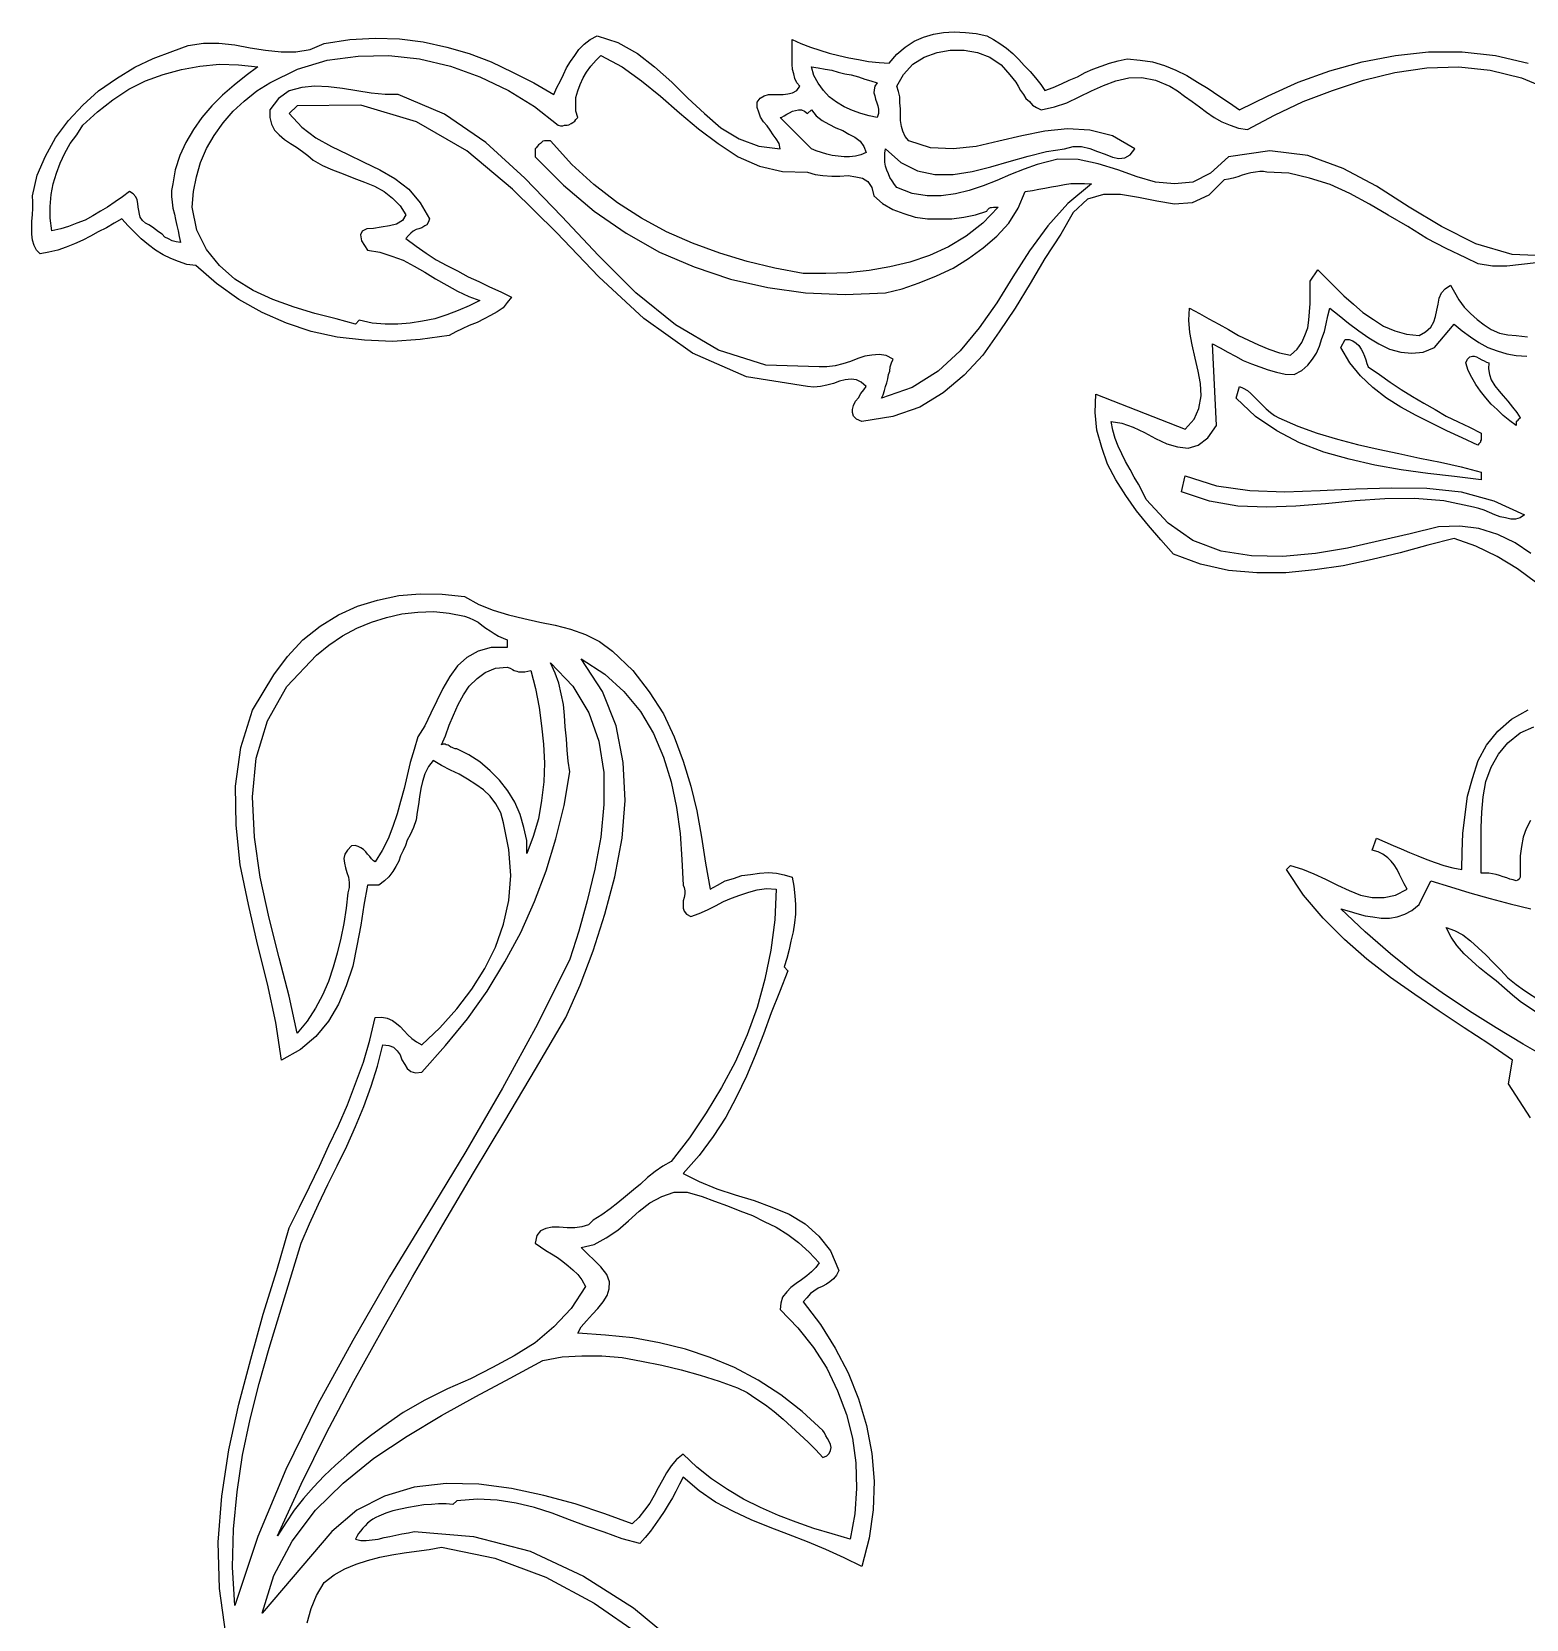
# Model space of a CAD drawing. Extents: x 0.03 to 6.91, y 0.03 to 9.06.
# Drawn here: x 0.025 to 2.549, y 6.378 to 9.059 of the extents above; entities that cross this region are included whole.
import ezdxf

# ---------------------------------------------------------------- set-up
doc = ezdxf.new("R2010")
doc.units = 0
doc.layers.add('1', color=7, linetype='Continuous')

msp = doc.modelspace()

# ---------------------------------------------------------------- linework, layer by layer
for points in [[(2.566, 8.669), (2.541, 8.666), (2.516, 8.663), (2.492, 8.663), (2.468, 8.667), (2.447, 8.677), (2.414, 8.693), (2.381, 8.71), (2.349, 8.73), (2.316, 8.749), (2.284, 8.768), (2.251, 8.786), (2.218, 8.801), (2.183, 8.812), (2.148, 8.82), (2.111, 8.822), (2.105, 8.823), (2.099, 8.823), (2.092, 8.822), (2.084, 8.821), (2.077, 8.819), (2.069, 8.817), (2.062, 8.814), (2.054, 8.812), (2.046, 8.81), (2.039, 8.809), (2.013, 8.783), (1.985, 8.77), (1.955, 8.768), (1.925, 8.773), (1.894, 8.779), (1.864, 8.784), (1.835, 8.784), (1.808, 8.776), (1.784, 8.754), (1.763, 8.717), (1.736, 8.676), (1.711, 8.634), (1.686, 8.592), (1.659, 8.552), (1.631, 8.513), (1.6, 8.479), (1.564, 8.449), (1.525, 8.425), (1.479, 8.409), (1.427, 8.401), (1.418, 8.405), (1.413, 8.41), (1.411, 8.416), (1.411, 8.421), (1.413, 8.428), (1.416, 8.435), (1.421, 8.441), (1.425, 8.448), (1.43, 8.454), (1.434, 8.46), (1.426, 8.467), (1.418, 8.471), (1.409, 8.472), (1.399, 8.471), (1.389, 8.469), (1.379, 8.465), (1.368, 8.462), (1.357, 8.46), (1.346, 8.459), (1.335, 8.46), (1.232, 8.476), (1.141, 8.516), (1.059, 8.575), (0.983, 8.645), (0.911, 8.72), (0.837, 8.793), (0.76, 8.858), (0.675, 8.907), (0.581, 8.935), (0.473, 8.934), (0.46, 8.921), (0.481, 8.898), (0.505, 8.88), (0.531, 8.865), (0.558, 8.852), (0.586, 8.839), (0.613, 8.826), (0.638, 8.811), (0.662, 8.793), (0.681, 8.77), (0.697, 8.743), (0.695, 8.738), (0.692, 8.733), (0.689, 8.731), (0.684, 8.728), (0.679, 8.726), (0.674, 8.725), (0.669, 8.722), (0.665, 8.719), (0.661, 8.715), (0.657, 8.71), (0.674, 8.697), (0.691, 8.685), (0.708, 8.674), (0.726, 8.664), (0.744, 8.655), (0.762, 8.645), (0.78, 8.637), (0.798, 8.628), (0.817, 8.62), (0.835, 8.611), (0.828, 8.602), (0.821, 8.593), (0.811, 8.586), (0.8, 8.58), (0.789, 8.574), (0.777, 8.568), (0.764, 8.563), (0.752, 8.557), (0.741, 8.552), (0.73, 8.546), (0.681, 8.539), (0.634, 8.536), (0.587, 8.538), (0.541, 8.543), (0.497, 8.553), (0.455, 8.567), (0.414, 8.585), (0.375, 8.607), (0.337, 8.634), (0.302, 8.664), (0.287, 8.666), (0.273, 8.671), (0.26, 8.676), (0.247, 8.682), (0.234, 8.69), (0.222, 8.699), (0.21, 8.709), (0.199, 8.72), (0.188, 8.731), (0.177, 8.743), (0.164, 8.736), (0.151, 8.728), (0.137, 8.721), (0.124, 8.714), (0.111, 8.707), (0.097, 8.701), (0.083, 8.695), (0.069, 8.69), (0.054, 8.687), (0.039, 8.684), (0.033, 8.69), (0.029, 8.698), (0.026, 8.707), (0.025, 8.717), (0.025, 8.728), (0.025, 8.739), (0.026, 8.75), (0.027, 8.761), (0.027, 8.772), (0.026, 8.782), (0.034, 8.817), (0.048, 8.849), (0.065, 8.88), (0.087, 8.909), (0.111, 8.935), (0.138, 8.959), (0.168, 8.98), (0.199, 8.999), (0.23, 9.014), (0.263, 9.026), (0.289, 9.036), (0.315, 9.04), (0.341, 9.04), (0.368, 9.037), (0.394, 9.032), (0.42, 9.028), (0.446, 9.025), (0.471, 9.025), (0.495, 9.029), (0.519, 9.039), (0.562, 9.046), (0.605, 9.048), (0.646, 9.047), (0.686, 9.042), (0.726, 9.033), (0.764, 9.022), (0.801, 9.008), (0.837, 8.991), (0.873, 8.973), (0.907, 8.953), (0.912, 8.965), (0.918, 8.976), (0.923, 8.987), (0.928, 8.998), (0.935, 9.009), (0.942, 9.019), (0.949, 9.029), (0.958, 9.038), (0.968, 9.046), (0.98, 9.052), (1.015, 9.041), (1.048, 9.022), (1.077, 9), (1.106, 8.974), (1.133, 8.947), (1.161, 8.921), (1.189, 8.897), (1.22, 8.878), (1.253, 8.866), (1.289, 8.861), (1.287, 8.87), (1.282, 8.878), (1.277, 8.885), (1.272, 8.893), (1.267, 8.9), (1.261, 8.907), (1.256, 8.915), (1.253, 8.923), (1.25, 8.931), (1.25, 8.94), (1.255, 8.947), (1.262, 8.951), (1.269, 8.953), (1.277, 8.953), (1.286, 8.953), (1.294, 8.953), (1.302, 8.954), (1.31, 8.956), (1.317, 8.96), (1.322, 8.967), (1.317, 8.973), (1.314, 8.98), (1.312, 8.988), (1.31, 8.995), (1.309, 9.004), (1.309, 9.012), (1.309, 9.02), (1.309, 9.029), (1.309, 9.037), (1.309, 9.046), (1.324, 9.039), (1.34, 9.033), (1.356, 9.028), (1.372, 9.023), (1.388, 9.019), (1.405, 9.015), (1.421, 9.012), (1.438, 9.009), (1.456, 9.007), (1.473, 9.006), (1.486, 9.021), (1.5, 9.033), (1.515, 9.043), (1.531, 9.05), (1.548, 9.055), (1.565, 9.058), (1.583, 9.059), (1.602, 9.058), (1.62, 9.056), (1.638, 9.052), (1.649, 9.046), (1.66, 9.039), (1.671, 9.031), (1.682, 9.022), (1.692, 9.012), (1.701, 9.002), (1.711, 8.992), (1.72, 8.981), (1.729, 8.97), (1.736, 8.96)], [(1.736, 8.96), (1.75, 8.965), (1.764, 8.971), (1.777, 8.977), (1.791, 8.983), (1.804, 8.99), (1.817, 8.996), (1.831, 9.001), (1.845, 9.006), (1.86, 9.01), (1.875, 9.013), (1.897, 9.011), (1.918, 9.008), (1.938, 9.002), (1.957, 8.994), (1.976, 8.985), (1.994, 8.974), (2.012, 8.963), (2.03, 8.951), (2.048, 8.939), (2.065, 8.927), (2.113, 8.951), (2.164, 8.974), (2.217, 8.993), (2.272, 9.008), (2.328, 9.019), (2.384, 9.025), (2.441, 9.025), (2.497, 9.019), (2.552, 9.006)], [(2.567, 8.128), (2.534, 8.152), (2.5, 8.173), (2.464, 8.19), (2.427, 8.203), (2.383, 8.192), (2.336, 8.179), (2.289, 8.168), (2.24, 8.157), (2.192, 8.15), (2.143, 8.145), (2.094, 8.145), (2.046, 8.149), (1.999, 8.16), (1.953, 8.177), (1.932, 8.201), (1.911, 8.225), (1.891, 8.25), (1.873, 8.276), (1.856, 8.302), (1.842, 8.329), (1.832, 8.357), (1.824, 8.386), (1.821, 8.416), (1.822, 8.447), (1.973, 8.388), (1.988, 8.405), (1.996, 8.423), (2, 8.444), (1.999, 8.465), (1.995, 8.486), (1.99, 8.508), (1.985, 8.53), (1.981, 8.551), (1.979, 8.572), (1.98, 8.592), (1.997, 8.583), (2.013, 8.574), (2.03, 8.565), (2.046, 8.556), (2.063, 8.546), (2.08, 8.538), (2.097, 8.53), (2.114, 8.523), (2.132, 8.517), (2.151, 8.513), (2.162, 8.523), (2.17, 8.534), (2.175, 8.546), (2.18, 8.559), (2.182, 8.572), (2.183, 8.586), (2.184, 8.6), (2.184, 8.613), (2.184, 8.626), (2.184, 8.638), (2.197, 8.657), (2.211, 8.643), (2.226, 8.628), (2.241, 8.613), (2.257, 8.599), (2.273, 8.585), (2.291, 8.573), (2.308, 8.562), (2.327, 8.554), (2.347, 8.548), (2.368, 8.546), (2.379, 8.552), (2.388, 8.56), (2.393, 8.569), (2.396, 8.578), (2.398, 8.589), (2.4, 8.599), (2.402, 8.609), (2.406, 8.618), (2.412, 8.625), (2.421, 8.631), (2.428, 8.619), (2.435, 8.606), (2.444, 8.594), (2.455, 8.583), (2.466, 8.573), (2.478, 8.564), (2.49, 8.556), (2.504, 8.55), (2.518, 8.547), (2.532, 8.546), (2.551, 8.544)], [(2.282, 8.493), (2.301, 8.48), (2.319, 8.467), (2.338, 8.455), (2.357, 8.443), (2.376, 8.432), (2.395, 8.421), (2.414, 8.41), (2.434, 8.4), (2.453, 8.391), (2.473, 8.381), (2.473, 8.378), (2.473, 8.375), (2.473, 8.373), (2.473, 8.37), (2.472, 8.368), (2.472, 8.366), (2.47, 8.364), (2.469, 8.363), (2.467, 8.361), (2.441, 8.373), (2.415, 8.385), (2.389, 8.398), (2.363, 8.411), (2.337, 8.425), (2.313, 8.44), (2.29, 8.458), (2.269, 8.478), (2.251, 8.5), (2.236, 8.526), (2.243, 8.539), (2.25, 8.539), (2.256, 8.537), (2.262, 8.533), (2.266, 8.529), (2.27, 8.523), (2.273, 8.518), (2.276, 8.511), (2.278, 8.505), (2.28, 8.499), (2.282, 8.493)], [(2.486, 8.5), (2.485, 8.49), (2.487, 8.48), (2.49, 8.471), (2.496, 8.461), (2.503, 8.452), (2.51, 8.444), (2.518, 8.435), (2.526, 8.425), (2.533, 8.416), (2.539, 8.407), (2.538, 8.406), (2.536, 8.405), (2.535, 8.403), (2.534, 8.402), (2.532, 8.4), (2.532, 8.398), (2.532, 8.396), (2.532, 8.394), (2.521, 8.402), (2.51, 8.411), (2.5, 8.421), (2.49, 8.43), (2.481, 8.441), (2.472, 8.452), (2.464, 8.463), (2.457, 8.475), (2.451, 8.487), (2.447, 8.5), (2.45, 8.506), (2.454, 8.51), (2.458, 8.511), (2.461, 8.511), (2.465, 8.51), (2.469, 8.508), (2.474, 8.505), (2.478, 8.503), (2.482, 8.501), (2.486, 8.5)], [(2.131, 8.407), (2.163, 8.393), (2.196, 8.381), (2.23, 8.371), (2.264, 8.362), (2.299, 8.354), (2.334, 8.347), (2.369, 8.339), (2.404, 8.332), (2.439, 8.324), (2.473, 8.315), (2.473, 8.302), (2.428, 8.308), (2.383, 8.313), (2.338, 8.319), (2.293, 8.327), (2.25, 8.337), (2.207, 8.349), (2.166, 8.365), (2.128, 8.385), (2.092, 8.409), (2.059, 8.44), (2.065, 8.46), (2.071, 8.457), (2.078, 8.453), (2.084, 8.448), (2.09, 8.442), (2.097, 8.435), (2.103, 8.429), (2.11, 8.422), (2.117, 8.416), (2.124, 8.411), (2.131, 8.407)], [(2.546, 8.243), (2.539, 8.238), (2.531, 8.236), (2.523, 8.236), (2.514, 8.238), (2.505, 8.24), (2.496, 8.243), (2.487, 8.247), (2.478, 8.251), (2.469, 8.254), (2.46, 8.256), (2.41, 8.267), (2.361, 8.271), (2.31, 8.27), (2.26, 8.267), (2.21, 8.262), (2.16, 8.258), (2.111, 8.256), (2.062, 8.258), (2.014, 8.266), (1.967, 8.282), (1.973, 8.309), (2.026, 8.292), (2.082, 8.284), (2.141, 8.282), (2.201, 8.284), (2.261, 8.287), (2.321, 8.289), (2.381, 8.288), (2.439, 8.282), (2.494, 8.267), (2.546, 8.243)], [(0.353, 6.353), (0.342, 6.43), (0.34, 6.508), (0.346, 6.586), (0.358, 6.664), (0.375, 6.741), (0.395, 6.817), (0.416, 6.893), (0.439, 6.967), (0.46, 7.039), (0.477, 7.074), (0.494, 7.108), (0.511, 7.143), (0.527, 7.178), (0.543, 7.212), (0.558, 7.247), (0.572, 7.283), (0.585, 7.319), (0.596, 7.356), (0.605, 7.394), (0.616, 7.395), (0.625, 7.393), (0.634, 7.389), (0.641, 7.384), (0.647, 7.379), (0.654, 7.372), (0.66, 7.365), (0.667, 7.359), (0.675, 7.353), (0.684, 7.348), (0.714, 7.377), (0.743, 7.409), (0.768, 7.442), (0.79, 7.477), (0.808, 7.513), (0.822, 7.552), (0.831, 7.592), (0.834, 7.634), (0.831, 7.678), (0.822, 7.723), (0.817, 7.74), (0.809, 7.755), (0.799, 7.768), (0.788, 7.779), (0.775, 7.788), (0.761, 7.797), (0.747, 7.805), (0.732, 7.812), (0.717, 7.82), (0.703, 7.828), (0.695, 7.818), (0.689, 7.806), (0.685, 7.793), (0.682, 7.781), (0.68, 7.767), (0.678, 7.754), (0.676, 7.741), (0.674, 7.728), (0.67, 7.715), (0.664, 7.703), (0.659, 7.694), (0.656, 7.685), (0.652, 7.676), (0.648, 7.667), (0.645, 7.658), (0.64, 7.649), (0.635, 7.641), (0.628, 7.632), (0.621, 7.625), (0.611, 7.618), (0.592, 7.618), (0.586, 7.584), (0.581, 7.55), (0.574, 7.515), (0.567, 7.481), (0.556, 7.448), (0.543, 7.417), (0.526, 7.388), (0.505, 7.362), (0.479, 7.34), (0.447, 7.322), (0.437, 7.386), (0.423, 7.451), (0.406, 7.518), (0.391, 7.585), (0.377, 7.652), (0.37, 7.719), (0.369, 7.785), (0.378, 7.85), (0.398, 7.913), (0.434, 7.973), (0.457, 8.004), (0.483, 8.032), (0.512, 8.055), (0.543, 8.074), (0.575, 8.089), (0.609, 8.099), (0.645, 8.107), (0.681, 8.11), (0.718, 8.109), (0.756, 8.105), (0.78, 8.092), (0.804, 8.082), (0.83, 8.074), (0.856, 8.068), (0.883, 8.062), (0.909, 8.057), (0.935, 8.05), (0.96, 8.041), (0.984, 8.029), (1.006, 8.013)], [(1.006, 8.013), (1.04, 7.98), (1.068, 7.944), (1.092, 7.907), (1.11, 7.868), (1.125, 7.827), (1.138, 7.785), (1.148, 7.743), (1.156, 7.699), (1.163, 7.655), (1.171, 7.611), (1.183, 7.618), (1.196, 7.625), (1.21, 7.629), (1.224, 7.634), (1.239, 7.636), (1.254, 7.638), (1.269, 7.639), (1.283, 7.638), (1.296, 7.635), (1.309, 7.631), (1.312, 7.616), (1.314, 7.6), (1.315, 7.585), (1.315, 7.569), (1.313, 7.554), (1.311, 7.539), (1.307, 7.523), (1.304, 7.509), (1.3, 7.494), (1.296, 7.48), (1.302, 7.473), (1.288, 7.437), (1.274, 7.402), (1.261, 7.366), (1.247, 7.33), (1.232, 7.295), (1.215, 7.26), (1.197, 7.226), (1.176, 7.193), (1.152, 7.161), (1.125, 7.131), (1.152, 7.117), (1.182, 7.105), (1.213, 7.095), (1.245, 7.085), (1.275, 7.074), (1.304, 7.062), (1.331, 7.046), (1.354, 7.025), (1.374, 7), (1.388, 6.967), (1.384, 6.959), (1.379, 6.953), (1.373, 6.948), (1.367, 6.944), (1.36, 6.94), (1.353, 6.937), (1.346, 6.932), (1.34, 6.928), (1.334, 6.921), (1.328, 6.914), (1.357, 6.876), (1.382, 6.836), (1.404, 6.794), (1.421, 6.75), (1.435, 6.705), (1.444, 6.658), (1.448, 6.611), (1.446, 6.563), (1.439, 6.515), (1.427, 6.467), (1.397, 6.482), (1.366, 6.496), (1.335, 6.509), (1.303, 6.521), (1.272, 6.533), (1.24, 6.546), (1.21, 6.56), (1.18, 6.576), (1.152, 6.595), (1.125, 6.618), (1.119, 6.606), (1.113, 6.594), (1.107, 6.583), (1.1, 6.571), (1.093, 6.56), (1.086, 6.549), (1.078, 6.538), (1.07, 6.527), (1.061, 6.516), (1.052, 6.506), (1.022, 6.514), (0.992, 6.525), (0.962, 6.535), (0.933, 6.546), (0.904, 6.557), (0.874, 6.567), (0.843, 6.574), (0.811, 6.579), (0.778, 6.581), (0.743, 6.578), (0.736, 6.572), (0.725, 6.573), (0.712, 6.573), (0.7, 6.572), (0.687, 6.571), (0.674, 6.569), (0.661, 6.567), (0.648, 6.564), (0.635, 6.561), (0.623, 6.557), (0.611, 6.552), (0.606, 6.55), (0.601, 6.547), (0.597, 6.544), (0.592, 6.54), (0.588, 6.536), (0.584, 6.532), (0.58, 6.527), (0.577, 6.523), (0.574, 6.518), (0.572, 6.513), (0.581, 6.511), (0.59, 6.511), (0.6, 6.512), (0.61, 6.513), (0.62, 6.516), (0.63, 6.518), (0.64, 6.52), (0.65, 6.522), (0.661, 6.524), (0.671, 6.526), (0.771, 6.518), (0.867, 6.493), (0.957, 6.451), (1.041, 6.397), (1.12, 6.332)], [(2.556, 7.225), (2.519, 7.282), (2.526, 7.322), (2.486, 7.35), (2.444, 7.377), (2.402, 7.405), (2.361, 7.433), (2.32, 7.462), (2.28, 7.493), (2.242, 7.526), (2.206, 7.562), (2.173, 7.601), (2.144, 7.644), (2.151, 7.651), (2.171, 7.645), (2.19, 7.637), (2.21, 7.628), (2.23, 7.618), (2.25, 7.609), (2.269, 7.601), (2.289, 7.597), (2.309, 7.597), (2.328, 7.601), (2.348, 7.611), (2.343, 7.62), (2.339, 7.628), (2.335, 7.636), (2.331, 7.644), (2.326, 7.652), (2.321, 7.658), (2.315, 7.664), (2.307, 7.67), (2.299, 7.674), (2.289, 7.677), (2.296, 7.697), (2.31, 7.691), (2.324, 7.685), (2.338, 7.679), (2.352, 7.673), (2.366, 7.667), (2.381, 7.661), (2.395, 7.656), (2.41, 7.651), (2.425, 7.647), (2.44, 7.644), (2.441, 7.674), (2.442, 7.705), (2.446, 7.737), (2.45, 7.768), (2.458, 7.798), (2.468, 7.828), (2.482, 7.854), (2.501, 7.878), (2.524, 7.898), (2.552, 7.914)], [(2.594, 7.384), (2.539, 7.421), (2.526, 7.432), (2.512, 7.444), (2.498, 7.456), (2.484, 7.467), (2.47, 7.478), (2.457, 7.49), (2.444, 7.502), (2.432, 7.516), (2.422, 7.53), (2.414, 7.546), (2.428, 7.541), (2.442, 7.534), (2.455, 7.524), (2.468, 7.512), (2.481, 7.5), (2.493, 7.487), (2.506, 7.474), (2.518, 7.461), (2.532, 7.45), (2.546, 7.44)], [(2.546, 7.44), (2.601, 7.404)]]:
    msp.add_lwpolyline(points)
at = {"layer": '1'}
for points in [[(0.914, 8.901), (0.918, 8.9), (0.922, 8.9), (0.925, 8.901), (0.929, 8.901), (0.932, 8.902), (0.936, 8.904), (0.939, 8.906), (0.942, 8.908), (0.944, 8.911), (0.947, 8.914), (0.944, 8.925), (0.944, 8.937), (0.944, 8.948), (0.947, 8.959), (0.951, 8.97), (0.956, 8.981), (0.962, 8.991), (0.969, 9.001), (0.978, 9.011), (0.986, 9.019), (1.022, 9), (1.055, 8.976), (1.087, 8.95), (1.119, 8.922), (1.151, 8.895), (1.184, 8.87), (1.218, 8.848), (1.254, 8.832), (1.293, 8.823), (1.335, 8.822), (1.348, 8.818), (1.361, 8.816), (1.376, 8.815), (1.39, 8.815), (1.404, 8.816), (1.417, 8.814), (1.428, 8.812), (1.437, 8.806), (1.444, 8.796), (1.447, 8.782), (1.462, 8.769), (1.479, 8.759), (1.498, 8.752), (1.517, 8.746), (1.538, 8.743), (1.558, 8.743), (1.579, 8.743), (1.599, 8.746), (1.619, 8.75), (1.638, 8.756), (1.639, 8.758), (1.641, 8.76), (1.642, 8.761), (1.644, 8.762), (1.646, 8.762), (1.649, 8.763), (1.652, 8.763), (1.655, 8.763), (1.657, 8.763), (1.631, 8.736), (1.603, 8.714), (1.573, 8.696), (1.541, 8.681), (1.508, 8.67), (1.474, 8.662), (1.439, 8.656), (1.403, 8.652), (1.366, 8.651), (1.328, 8.651), (1.28, 8.66), (1.233, 8.671), (1.187, 8.685), (1.141, 8.702), (1.097, 8.721), (1.055, 8.744), (1.014, 8.77), (0.974, 8.801), (0.937, 8.835), (0.901, 8.875), (0.897, 8.875), (0.894, 8.875), (0.891, 8.875), (0.888, 8.874), (0.886, 8.872), (0.884, 8.87), (0.881, 8.868), (0.879, 8.866), (0.877, 8.863), (0.875, 8.861), (0.875, 8.848), (0.923, 8.8), (0.975, 8.756), (1.029, 8.719), (1.085, 8.687), (1.144, 8.662), (1.205, 8.641), (1.268, 8.627), (1.332, 8.618), (1.399, 8.615), (1.467, 8.618), (1.495, 8.625), (1.524, 8.635), (1.553, 8.647), (1.581, 8.66), (1.607, 8.676), (1.632, 8.694), (1.655, 8.714), (1.675, 8.736), (1.691, 8.761), (1.703, 8.789), (1.715, 8.791), (1.726, 8.793), (1.736, 8.795), (1.747, 8.797), (1.758, 8.799), (1.769, 8.801), (1.78, 8.803), (1.791, 8.803), (1.803, 8.803), (1.815, 8.802), (1.775, 8.769), (1.741, 8.731), (1.71, 8.689), (1.682, 8.645), (1.655, 8.601), (1.625, 8.559), (1.593, 8.52), (1.556, 8.486), (1.512, 8.458), (1.46, 8.44), (1.463, 8.446), (1.465, 8.453), (1.467, 8.46), (1.469, 8.466), (1.471, 8.473), (1.472, 8.48), (1.474, 8.486), (1.475, 8.493), (1.477, 8.5), (1.48, 8.506), (1.468, 8.512), (1.456, 8.514), (1.444, 8.513), (1.432, 8.511), (1.42, 8.507), (1.408, 8.502), (1.395, 8.498), (1.382, 8.495), (1.368, 8.493), (1.355, 8.493), (1.265, 8.496), (1.185, 8.521), (1.112, 8.564), (1.045, 8.618), (0.982, 8.681), (0.92, 8.747), (0.858, 8.812), (0.792, 8.872), (0.722, 8.92), (0.644, 8.953), (0.622, 8.953), (0.598, 8.955), (0.574, 8.959), (0.55, 8.963), (0.526, 8.966), (0.503, 8.967), (0.481, 8.965), (0.46, 8.959), (0.442, 8.946), (0.427, 8.927), (0.427, 8.914), (0.43, 8.903), (0.435, 8.893), (0.443, 8.885), (0.452, 8.877), (0.462, 8.87), (0.472, 8.864), (0.482, 8.857), (0.491, 8.85), (0.5, 8.842), (0.516, 8.833), (0.533, 8.826), (0.551, 8.819), (0.569, 8.812), (0.587, 8.805), (0.604, 8.798), (0.62, 8.789), (0.634, 8.778), (0.647, 8.765), (0.657, 8.75), (0.651, 8.74), (0.641, 8.734), (0.629, 8.731), (0.615, 8.729), (0.602, 8.727), (0.591, 8.726), (0.583, 8.722), (0.58, 8.716), (0.582, 8.706), (0.592, 8.69), (0.613, 8.687), (0.633, 8.68), (0.652, 8.673), (0.671, 8.663), (0.689, 8.653), (0.707, 8.642), (0.726, 8.631), (0.744, 8.621), (0.763, 8.612), (0.782, 8.605), (0.764, 8.596), (0.745, 8.588), (0.726, 8.581), (0.706, 8.574), (0.685, 8.57), (0.664, 8.567), (0.643, 8.565), (0.622, 8.565), (0.6, 8.567), (0.578, 8.572), (0.572, 8.565), (0.539, 8.574), (0.503, 8.583), (0.468, 8.594), (0.432, 8.607), (0.399, 8.622), (0.368, 8.641), (0.342, 8.664), (0.32, 8.691), (0.304, 8.724), (0.296, 8.763), (0.298, 8.789), (0.303, 8.814), (0.31, 8.838), (0.32, 8.862), (0.333, 8.884), (0.348, 8.905), (0.365, 8.925), (0.384, 8.942), (0.405, 8.959), (0.427, 8.973), (0.474, 8.996), (0.524, 9.011), (0.576, 9.018), (0.628, 9.019), (0.68, 9.013), (0.732, 9.001), (0.782, 8.983), (0.83, 8.96), (0.874, 8.933), (0.914, 8.901)], [(2.591, 8.68), (2.525, 8.683), (2.464, 8.701), (2.406, 8.73), (2.351, 8.763), (2.296, 8.798), (2.24, 8.828), (2.18, 8.85), (2.116, 8.858), (2.046, 8.848), (2.016, 8.82), (1.986, 8.805), (1.955, 8.802), (1.923, 8.805), (1.892, 8.814), (1.859, 8.826), (1.826, 8.836), (1.792, 8.843), (1.758, 8.844), (1.723, 8.835), (1.701, 8.827), (1.678, 8.818), (1.655, 8.808), (1.632, 8.799), (1.608, 8.791), (1.585, 8.785), (1.561, 8.782), (1.537, 8.782), (1.512, 8.786), (1.486, 8.796), (1.482, 8.801), (1.478, 8.807), (1.474, 8.813), (1.472, 8.819), (1.469, 8.825), (1.467, 8.832), (1.466, 8.839), (1.466, 8.846), (1.466, 8.854), (1.467, 8.861), (1.493, 8.838), (1.521, 8.824), (1.55, 8.818), (1.581, 8.818), (1.613, 8.823), (1.645, 8.831), (1.676, 8.84), (1.708, 8.849), (1.739, 8.857), (1.769, 8.861), (1.784, 8.865), (1.798, 8.865), (1.812, 8.862), (1.825, 8.857), (1.838, 8.852), (1.85, 8.847), (1.861, 8.845), (1.871, 8.846), (1.88, 8.851), (1.888, 8.861), (1.85, 8.883), (1.812, 8.893), (1.774, 8.895), (1.736, 8.891), (1.697, 8.883), (1.658, 8.874), (1.62, 8.865), (1.581, 8.861), (1.543, 8.863), (1.506, 8.875), (1.5, 8.882), (1.496, 8.891), (1.494, 8.899), (1.492, 8.909), (1.492, 8.918), (1.492, 8.929), (1.491, 8.939), (1.491, 8.949), (1.489, 8.958), (1.486, 8.967), (1.497, 8.987), (1.513, 9.004), (1.532, 9.016), (1.554, 9.024), (1.576, 9.028), (1.6, 9.028), (1.622, 9.024), (1.643, 9.016), (1.662, 9.003), (1.677, 8.986)], [(0.407, 9), (0.387, 8.985), (0.367, 8.969), (0.347, 8.952), (0.329, 8.934), (0.312, 8.914), (0.298, 8.894), (0.285, 8.872), (0.275, 8.85), (0.267, 8.826), (0.263, 8.802), (0.261, 8.791), (0.261, 8.781), (0.262, 8.771), (0.263, 8.761), (0.266, 8.751), (0.268, 8.742), (0.27, 8.732), (0.272, 8.723), (0.274, 8.713), (0.276, 8.703), (0.269, 8.704), (0.262, 8.706), (0.256, 8.709), (0.25, 8.712), (0.245, 8.717), (0.239, 8.721), (0.234, 8.725), (0.229, 8.729), (0.223, 8.733), (0.217, 8.736), (0.212, 8.74), (0.208, 8.746), (0.207, 8.751), (0.206, 8.757), (0.205, 8.763), (0.204, 8.769), (0.203, 8.775), (0.201, 8.78), (0.196, 8.785), (0.19, 8.789), (0.178, 8.78), (0.166, 8.772), (0.153, 8.763), (0.141, 8.756), (0.128, 8.748), (0.115, 8.741), (0.101, 8.736), (0.087, 8.73), (0.074, 8.726), (0.059, 8.723), (0.056, 8.744), (0.056, 8.764), (0.058, 8.784), (0.061, 8.802), (0.067, 8.82), (0.073, 8.837), (0.081, 8.854), (0.09, 8.87), (0.101, 8.885), (0.111, 8.901), (0.136, 8.924), (0.162, 8.944), (0.189, 8.962), (0.217, 8.976), (0.247, 8.987), (0.278, 8.995), (0.309, 9.001), (0.342, 9.004), (0.374, 9.003), (0.407, 9)], [(1.453, 8.973), (1.449, 8.967), (1.448, 8.961), (1.447, 8.956), (1.449, 8.951), (1.45, 8.945), (1.452, 8.939), (1.454, 8.934), (1.455, 8.928), (1.455, 8.921), (1.453, 8.914), (1.439, 8.917), (1.425, 8.921), (1.411, 8.926), (1.397, 8.932), (1.384, 8.94), (1.372, 8.949), (1.362, 8.96), (1.353, 8.972), (1.346, 8.985), (1.342, 9), (1.353, 8.998), (1.365, 8.996), (1.376, 8.994), (1.387, 8.991), (1.398, 8.988), (1.409, 8.986), (1.421, 8.983), (1.432, 8.979), (1.442, 8.976), (1.453, 8.973)], [(1.677, 8.986), (1.682, 8.98), (1.687, 8.974), (1.691, 8.967), (1.695, 8.96), (1.7, 8.953), (1.704, 8.946), (1.71, 8.941), (1.715, 8.935), (1.722, 8.931), (1.73, 8.927), (1.752, 8.932), (1.773, 8.939), (1.794, 8.949), (1.815, 8.959), (1.835, 8.968), (1.856, 8.976), (1.878, 8.981), (1.9, 8.982), (1.923, 8.977), (1.947, 8.967), (1.96, 8.959), (1.972, 8.95), (1.985, 8.941), (1.997, 8.932), (2.009, 8.923), (2.022, 8.914), (2.035, 8.907), (2.049, 8.901), (2.063, 8.896), (2.078, 8.894), (2.124, 8.918), (2.172, 8.941), (2.222, 8.96), (2.274, 8.977), (2.327, 8.99), (2.381, 8.998), (2.435, 9), (2.488, 8.994), (2.541, 8.981), (2.592, 8.96)], [(1.335, 8.921), (1.342, 8.927), (1.35, 8.917), (1.36, 8.909), (1.371, 8.903), (1.383, 8.897), (1.395, 8.892), (1.405, 8.886), (1.415, 8.881), (1.424, 8.874), (1.43, 8.865), (1.434, 8.855), (1.425, 8.851), (1.416, 8.849), (1.406, 8.848), (1.397, 8.848), (1.387, 8.849), (1.377, 8.85), (1.368, 8.852), (1.359, 8.855), (1.35, 8.858), (1.342, 8.861), (1.289, 8.914), (1.292, 8.915), (1.296, 8.917), (1.3, 8.92), (1.305, 8.922), (1.31, 8.925), (1.315, 8.926), (1.32, 8.927), (1.325, 8.927), (1.33, 8.925), (1.335, 8.921)], [(2.557, 8.178), (2.53, 8.196), (2.501, 8.21), (2.469, 8.22), (2.437, 8.224), (2.401, 8.223), (2.353, 8.211), (2.301, 8.199), (2.247, 8.187), (2.193, 8.178), (2.138, 8.173), (2.085, 8.174), (2.034, 8.182), (1.986, 8.2), (1.944, 8.229), (1.907, 8.269), (1.901, 8.282), (1.894, 8.295), (1.887, 8.307), (1.88, 8.32), (1.872, 8.333), (1.866, 8.346), (1.86, 8.359), (1.855, 8.372), (1.851, 8.386), (1.848, 8.401), (1.866, 8.398), (1.885, 8.391), (1.904, 8.382), (1.923, 8.372), (1.942, 8.363), (1.96, 8.358), (1.978, 8.356), (1.995, 8.361), (2.011, 8.373), (2.026, 8.394), (2.019, 8.532), (2.032, 8.525), (2.045, 8.518), (2.058, 8.511), (2.071, 8.504), (2.085, 8.498), (2.099, 8.493), (2.113, 8.488), (2.127, 8.484), (2.142, 8.481), (2.157, 8.48), (2.17, 8.487), (2.18, 8.496), (2.188, 8.506), (2.195, 8.516), (2.2, 8.528), (2.204, 8.541), (2.208, 8.553), (2.211, 8.566), (2.214, 8.579), (2.217, 8.592), (2.233, 8.58), (2.249, 8.567), (2.266, 8.554), (2.283, 8.542), (2.3, 8.532), (2.318, 8.523), (2.337, 8.518), (2.356, 8.516), (2.375, 8.518), (2.394, 8.526), (2.427, 8.565), (2.441, 8.554), (2.455, 8.544), (2.469, 8.534), (2.484, 8.526), (2.5, 8.52), (2.516, 8.515), (2.532, 8.512), (2.55, 8.511)], [(0.828, 8.032), (0.828, 8.019), (0.801, 8.019), (0.779, 8.013), (0.76, 8.002), (0.744, 7.988), (0.731, 7.97), (0.719, 7.95), (0.709, 7.929), (0.699, 7.908), (0.689, 7.887), (0.677, 7.868), (0.671, 7.847), (0.664, 7.825), (0.659, 7.803), (0.654, 7.781), (0.648, 7.759), (0.642, 7.738), (0.635, 7.717), (0.627, 7.696), (0.617, 7.676), (0.605, 7.657), (0.602, 7.659), (0.599, 7.662), (0.596, 7.666), (0.592, 7.67), (0.589, 7.674), (0.585, 7.678), (0.581, 7.681), (0.576, 7.683), (0.571, 7.685), (0.565, 7.684), (0.558, 7.677), (0.554, 7.67), (0.552, 7.663), (0.553, 7.655), (0.555, 7.647), (0.557, 7.639), (0.56, 7.631), (0.561, 7.622), (0.561, 7.614), (0.559, 7.605), (0.556, 7.579), (0.552, 7.553), (0.547, 7.528), (0.541, 7.503), (0.534, 7.479), (0.526, 7.455), (0.516, 7.432), (0.504, 7.41), (0.49, 7.388), (0.473, 7.368), (0.46, 7.43), (0.443, 7.495), (0.426, 7.562), (0.411, 7.631), (0.401, 7.699), (0.398, 7.767), (0.404, 7.832), (0.423, 7.895), (0.456, 7.953), (0.506, 8.006), (0.527, 8.023), (0.55, 8.039), (0.574, 8.052), (0.599, 8.062), (0.624, 8.07), (0.65, 8.076), (0.677, 8.079), (0.704, 8.08), (0.73, 8.077), (0.756, 8.072), (0.764, 8.069), (0.771, 8.066), (0.779, 8.062), (0.785, 8.057), (0.792, 8.052), (0.799, 8.047), (0.806, 8.043), (0.813, 8.038), (0.821, 8.035), (0.828, 8.032)], [(0.934, 7.493), (0.879, 7.383), (0.82, 7.275), (0.758, 7.168), (0.694, 7.062), (0.629, 6.956), (0.567, 6.849), (0.508, 6.741), (0.454, 6.631), (0.407, 6.518), (0.368, 6.401), (0.364, 6.466), (0.366, 6.53), (0.372, 6.593), (0.381, 6.655), (0.394, 6.716), (0.409, 6.776), (0.426, 6.836), (0.444, 6.895), (0.462, 6.954), (0.48, 7.013), (0.494, 7.046), (0.509, 7.079), (0.525, 7.112), (0.541, 7.144), (0.557, 7.177), (0.572, 7.21), (0.586, 7.244), (0.598, 7.278), (0.609, 7.312), (0.618, 7.348), (0.628, 7.347), (0.636, 7.344), (0.642, 7.338), (0.647, 7.331), (0.65, 7.323), (0.655, 7.315), (0.659, 7.308), (0.665, 7.303), (0.673, 7.301), (0.684, 7.302), (0.724, 7.347), (0.761, 7.392), (0.794, 7.439), (0.824, 7.488), (0.851, 7.538), (0.874, 7.59), (0.894, 7.642), (0.91, 7.696), (0.924, 7.752), (0.934, 7.809), (0.931, 7.827), (0.929, 7.846), (0.928, 7.865), (0.926, 7.885), (0.925, 7.904), (0.923, 7.923), (0.919, 7.941), (0.915, 7.959), (0.909, 7.976), (0.901, 7.993), (0.939, 7.954), (0.966, 7.909), (0.983, 7.861), (0.991, 7.808), (0.991, 7.754), (0.986, 7.699), (0.976, 7.645), (0.963, 7.591), (0.949, 7.54), (0.934, 7.493)], [(1.125, 7.618), (1.127, 7.614), (1.128, 7.608), (1.128, 7.603), (1.127, 7.597), (1.125, 7.591), (1.125, 7.585), (1.125, 7.579), (1.127, 7.574), (1.131, 7.569), (1.138, 7.565), (1.152, 7.57), (1.166, 7.576), (1.18, 7.583), (1.193, 7.59), (1.207, 7.596), (1.221, 7.601), (1.236, 7.606), (1.25, 7.61), (1.266, 7.612), (1.282, 7.611), (1.28, 7.559), (1.273, 7.508), (1.263, 7.459), (1.25, 7.411), (1.233, 7.365), (1.213, 7.319), (1.19, 7.276), (1.164, 7.233), (1.136, 7.191), (1.105, 7.151), (1.091, 7.143), (1.078, 7.134), (1.065, 7.124), (1.053, 7.113), (1.041, 7.103), (1.028, 7.092), (1.015, 7.081), (1.002, 7.071), (0.988, 7.061), (0.973, 7.052), (0.965, 7.044), (0.954, 7.041), (0.942, 7.039), (0.929, 7.039), (0.916, 7.04), (0.904, 7.04), (0.893, 7.038), (0.884, 7.034), (0.878, 7.026), (0.875, 7.013), (0.884, 7.007), (0.893, 7.001), (0.903, 6.995), (0.913, 6.989), (0.922, 6.982), (0.931, 6.975), (0.939, 6.968), (0.947, 6.96), (0.954, 6.951), (0.96, 6.94), (0.936, 6.903), (0.907, 6.872), (0.875, 6.845), (0.84, 6.823), (0.803, 6.803), (0.766, 6.784), (0.727, 6.767), (0.689, 6.748), (0.652, 6.727), (0.618, 6.703), (0.597, 6.688), (0.577, 6.672), (0.557, 6.655), (0.538, 6.638), (0.519, 6.62), (0.501, 6.601), (0.484, 6.582), (0.468, 6.562), (0.454, 6.541), (0.44, 6.519), (0.48, 6.606), (0.523, 6.693), (0.569, 6.78), (0.618, 6.868), (0.668, 6.956), (0.719, 7.044), (0.771, 7.132), (0.824, 7.22), (0.876, 7.307), (0.927, 7.394), (0.951, 7.449), (0.973, 7.507), (0.993, 7.569), (1.01, 7.632), (1.022, 7.697), (1.027, 7.761), (1.024, 7.825), (1.012, 7.887), (0.989, 7.945), (0.953, 8), (0.993, 7.974), (1.025, 7.945), (1.053, 7.911), (1.075, 7.874), (1.092, 7.834), (1.105, 7.792), (1.114, 7.749), (1.12, 7.705), (1.123, 7.661), (1.125, 7.618)], [(0.868, 7.98), (0.876, 7.95), (0.882, 7.918), (0.886, 7.887), (0.889, 7.856), (0.891, 7.824), (0.89, 7.792), (0.886, 7.761), (0.881, 7.73), (0.872, 7.7), (0.861, 7.671), (0.861, 7.693), (0.856, 7.715), (0.85, 7.737), (0.841, 7.758), (0.829, 7.777), (0.815, 7.795), (0.799, 7.811), (0.782, 7.826), (0.763, 7.838), (0.743, 7.848), (0.74, 7.848), (0.737, 7.849), (0.735, 7.85), (0.733, 7.851), (0.73, 7.853), (0.728, 7.854), (0.725, 7.855), (0.723, 7.856), (0.72, 7.856), (0.717, 7.855), (0.724, 7.87), (0.73, 7.888), (0.737, 7.905), (0.745, 7.923), (0.754, 7.939), (0.764, 7.954), (0.777, 7.967), (0.791, 7.977), (0.808, 7.984), (0.828, 7.986), (0.833, 7.984), (0.837, 7.982), (0.84, 7.98), (0.844, 7.979), (0.847, 7.978), (0.851, 7.978), (0.854, 7.978), (0.858, 7.978), (0.863, 7.979), (0.868, 7.98)], [(2.556, 7.727), (2.549, 7.713), (2.544, 7.699), (2.541, 7.683), (2.539, 7.667), (2.539, 7.651), (2.539, 7.648), (2.539, 7.645), (2.539, 7.642), (2.539, 7.639), (2.539, 7.636), (2.539, 7.633), (2.539, 7.631), (2.537, 7.628), (2.535, 7.626), (2.532, 7.625), (2.527, 7.627), (2.521, 7.628), (2.516, 7.63), (2.51, 7.632), (2.504, 7.634), (2.498, 7.636), (2.492, 7.637), (2.486, 7.638), (2.48, 7.638), (2.473, 7.638), (2.473, 7.662), (2.473, 7.688), (2.473, 7.715), (2.474, 7.741), (2.476, 7.767), (2.481, 7.793), (2.49, 7.817), (2.502, 7.839), (2.518, 7.858), (2.539, 7.875), (2.562, 7.885)], [(2.591, 7.322), (2.544, 7.349), (2.498, 7.377), (2.453, 7.405), (2.407, 7.436), (2.363, 7.467), (2.32, 7.502), (2.277, 7.539), (2.236, 7.578), (2.25, 7.574), (2.263, 7.57), (2.277, 7.566), (2.29, 7.564), (2.304, 7.562), (2.318, 7.562), (2.331, 7.564), (2.344, 7.569), (2.356, 7.575), (2.368, 7.585), (2.388, 7.625), (2.421, 7.615), (2.454, 7.605), (2.488, 7.595), (2.522, 7.586), (2.557, 7.578)], [(1.355, 6.98), (1.349, 6.972), (1.342, 6.965), (1.334, 6.958), (1.325, 6.951), (1.316, 6.945), (1.307, 6.938), (1.3, 6.931), (1.293, 6.922), (1.29, 6.912), (1.289, 6.901), (1.319, 6.87), (1.345, 6.837), (1.368, 6.802), (1.386, 6.764), (1.401, 6.724), (1.411, 6.684), (1.417, 6.642), (1.418, 6.599), (1.415, 6.556), (1.407, 6.513), (1.377, 6.522), (1.346, 6.531), (1.316, 6.542), (1.286, 6.553), (1.256, 6.567), (1.227, 6.581), (1.2, 6.597), (1.173, 6.615), (1.148, 6.635), (1.125, 6.657), (1.114, 6.648), (1.105, 6.637), (1.097, 6.625), (1.09, 6.613), (1.083, 6.6), (1.076, 6.587), (1.069, 6.574), (1.06, 6.562), (1.05, 6.55), (1.039, 6.539), (0.993, 6.556), (0.943, 6.573), (0.89, 6.587), (0.835, 6.599), (0.78, 6.606), (0.725, 6.607), (0.671, 6.601), (0.621, 6.586), (0.574, 6.562), (0.532, 6.526), (0.414, 6.388), (0.434, 6.452), (0.465, 6.51), (0.504, 6.562), (0.551, 6.608), (0.603, 6.65), (0.659, 6.687), (0.717, 6.722), (0.775, 6.754), (0.833, 6.785), (0.888, 6.815), (0.921, 6.821), (0.954, 6.823), (0.988, 6.823), (1.022, 6.82), (1.055, 6.814), (1.089, 6.807), (1.122, 6.799), (1.154, 6.79), (1.186, 6.78), (1.217, 6.769), (1.233, 6.761), (1.248, 6.751), (1.264, 6.74), (1.279, 6.729), (1.294, 6.716), (1.308, 6.703), (1.322, 6.69), (1.336, 6.677), (1.349, 6.664), (1.361, 6.651), (1.368, 6.654), (1.372, 6.658), (1.374, 6.663), (1.375, 6.668), (1.374, 6.673), (1.372, 6.678), (1.369, 6.683), (1.366, 6.688), (1.364, 6.693), (1.361, 6.697), (1.326, 6.729), (1.29, 6.757), (1.252, 6.782), (1.212, 6.803), (1.171, 6.82), (1.129, 6.834), (1.085, 6.845), (1.04, 6.853), (0.994, 6.858), (0.947, 6.861), (0.953, 6.872), (0.962, 6.882), (0.972, 6.893), (0.981, 6.903), (0.99, 6.914), (0.997, 6.925), (1, 6.936), (1.001, 6.948), (0.996, 6.96), (0.986, 6.973), (0.953, 7.006), (0.975, 7.011), (0.995, 7.022), (1.015, 7.035), (1.033, 7.051), (1.051, 7.067), (1.069, 7.081), (1.089, 7.092), (1.11, 7.099), (1.132, 7.099), (1.157, 7.092), (1.178, 7.084), (1.2, 7.076), (1.221, 7.068), (1.242, 7.06), (1.262, 7.05), (1.282, 7.04), (1.302, 7.028), (1.32, 7.014), (1.338, 6.998), (1.355, 6.98)], [(0.49, 6.372), (0.497, 6.396), (0.506, 6.418), (0.519, 6.44), (0.536, 6.453), (0.554, 6.463), (0.573, 6.471), (0.592, 6.477), (0.613, 6.483), (0.633, 6.487), (0.654, 6.49), (0.675, 6.493), (0.696, 6.496), (0.717, 6.5), (0.807, 6.481), (0.893, 6.449), (0.975, 6.405), (1.053, 6.351)]]:
    msp.add_lwpolyline(points, dxfattribs=at)

doc.saveas('drawing.dxf')
